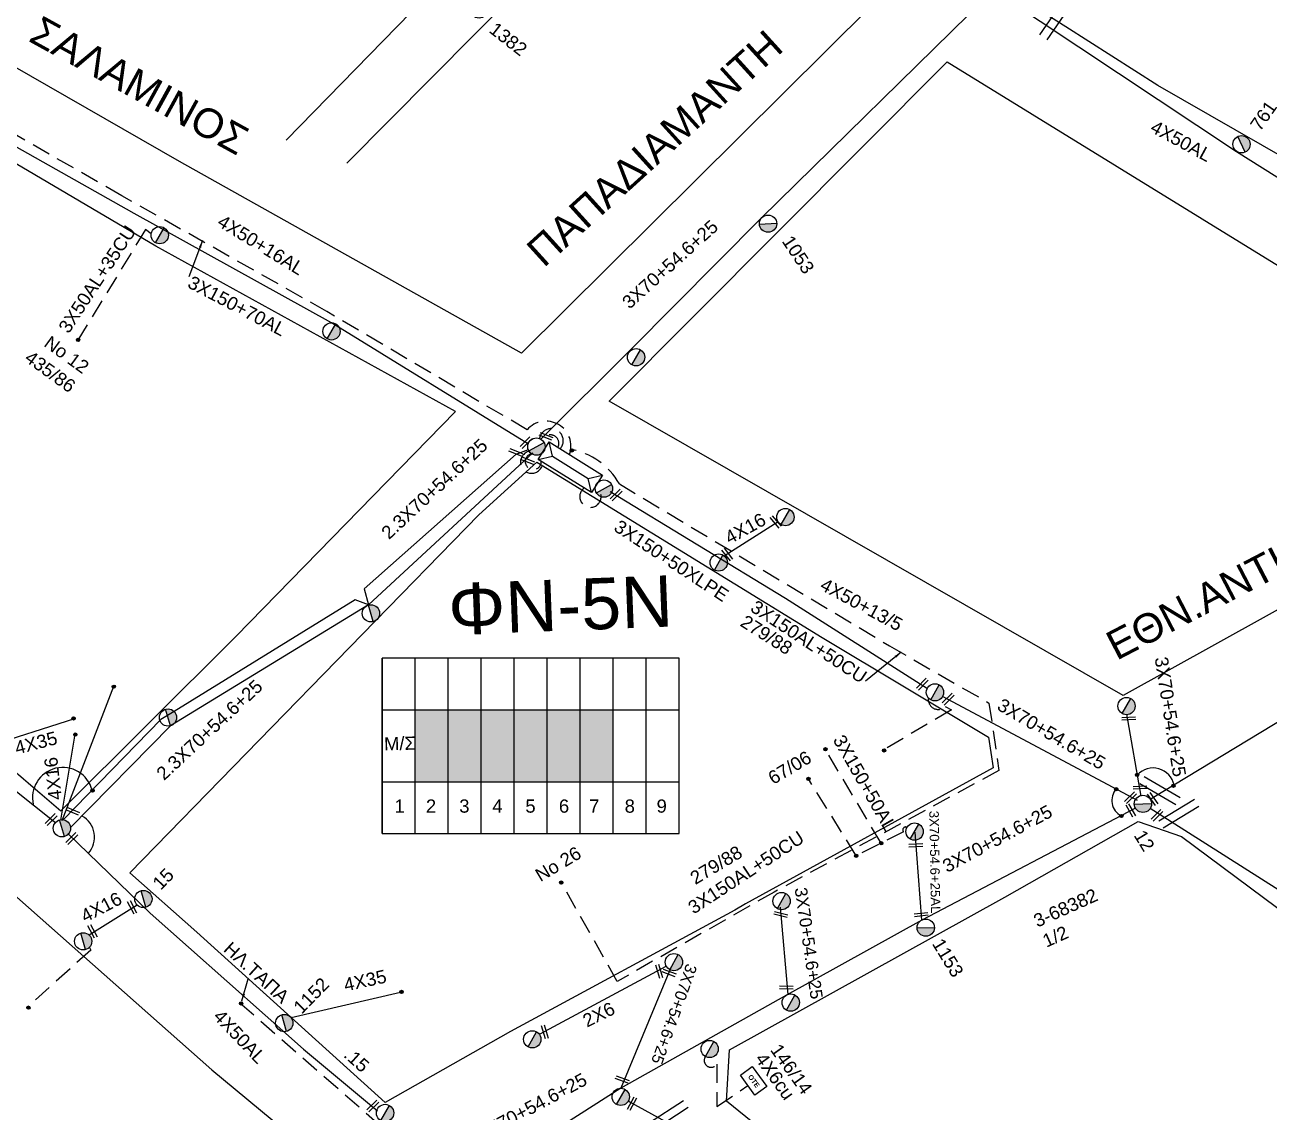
# Model space of a CAD drawing. Header units: millimetres. Extents: x 898 to 5598, y 789 to 3443.
# Drawn here: x 2067.9 to 2237.5, y 1537.7 to 1685.9 of the extents above; entities that cross this region are included whole.
import ezdxf
from ezdxf.enums import TextEntityAlignment as Align

# ---------------------------------------------------------------- set-up
doc = ezdxf.new("R2010")
doc.units = ezdxf.units.MM
doc.linetypes.add('DASHED', pattern=[19.05, 12.7, -6.35])
for name, color, linetype in [('4x50+13_5 ΕΝΑΕΡΙΑ', 7, 'SYN_LINE'), ('Pillar OTE', 7, 'Continuous'), ('Άγνωστα', 7, 'Continuous'), ('Ασφαλειοκιβώτια Χ.Τ 9 αναχωρήσεων', 7, 'Continuous'), ('Γυμνά εναέρια ΧΤ (3Φ)   4x35CU', 7, 'Continuous'), ('Γυμνά εναέρια ΧΤ (3Φ)   4x50CU', 7, 'Continuous'), ('Γυμνά εναέρια ΧΤ και ΦΟΠ (3Φ)   4x50+16AL', 7, 'Continuous'), ('Εναέρια παροχή ΧΤ 4x16', 7, 'SYN_LINE'), ('Επιγραφές - Σχήματα', 7, 'Continuous'), ('Καλώδια ΧΤ   3x150+50AL', 7, 'DASHED'), ('Καλώδια ΧΤ   3x150+70AL', 7, 'DASHED'), ('Καλώδια ΧΤ   3x150AL+50CU', 7, 'DASHED'), ('Μηχανική τομή', 7, 'Continuous'), ('Στύλος ΦΜ', 7, 'Continuous'), ('Στύλος ΦΜ @ 1', 7, 'Continuous'), ('Συνδέσεις', 7, 'Continuous'), ('Συνεστραμμένα ΧΤ   3x70+54.6+25 AL', 7, 'SYN_LINE'), ('Τομή', 7, 'Continuous'), ('Υποσταθμός εναέριος 2 στύλων', 7, 'Continuous'), ('Υποσταθμός πόλεως', 7, 'Continuous'), ('Υπόβαθρο ΔΕΗ', 7, 'Continuous'), ('Υπόγεια καλώδια Παροχών ΧΤ   .15', 7, 'DASHED'), ('Υπόγεια καλώδια Παροχών ΧΤ   4x50AL', 7, 'DASHED')]:
    doc.layers.add(name, color=color, linetype=linetype)
doc.styles.add('arial', font='arial.ttf')
doc.styles.get("Standard").update_dxf_attribs({"font": 'arial.ttf'})
doc.linetypes.add('SYN_LINE', pattern='A,0.5,-0.0001,["/\\/\\/\\/",Standard,S=0.1,R=0,X=0,Y=-0.05],-0.25', length=0.7501)
doc.dimstyles.new('ISO-25', dxfattribs={"dimtxt": 2.5, "dimasz": 2.5, "dimexe": 1.25, "dimexo": 0.625, "dimtad": 1, "dimtxsty": 'Standard', "dimcen": 2.5, "dimadec": 0, "dimazin": 0, "dimtfac": 1, "dimtmove": 0, "dimatfit": 3, "dimfxl": 1, "dimarcsym": 0})

# ---------------------------------------------------------------- blocks, each defined once
blk = doc.blocks.new('ΥΠΑΡΧΩΝ ΤΣΙΜΕΝΤΕΝΙΟΣ ΣΤΥΛΟΣ')
at = {"layer": 'Στύλος ΦΜ'}
blk.add_hatch(color=7, dxfattribs=at).paths.add_polyline_path([(-1.29, -2.28, 0.574793), (2.62, 0, 0.268822), (1.3, 2.27)])
at = {"layer": 'Στύλος ΦΜ', "color": 7}
blk.add_line((-1.29, -2.28), (1.3, 2.27), dxfattribs=at)
blk.add_circle((0, 0), 2.62, dxfattribs=at)
at = {"layer": 'Στύλος ΦΜ', "flags": 4}
for tag, p in [('ΑΡΙΘΜΟΣ', (-4.68, 8.05)), ('ΤΥΠΟΣ', (-4.91, 3.03))]:
    blk.add_attdef(tag, p, '', height=4, dxfattribs=at)
blk = doc.blocks.new('ΥΠΟΣΤΑΘΜΟΣ ΕΝΑΕΡΙΟΣ ΕΠΙ 2 ΣΤΥΛΩΝ')
at = {"layer": 'Υποσταθμός εναέριος 2 στύλων', "linetype": 'Continuous'}
for points in [[(-11.97, -2.11, 0.574793), (-8.45, -0.07, 0.268822), (-9.64, 1.98)], [(9.68, -2.15, 0.574793), (13.19, -0.1, 0.268822), (12.01, 1.95)]]:
    blk.add_hatch(color=256, dxfattribs=at).paths.add_polyline_path(points)
for p, q in [((-11.97, -2.11), (-9.64, 1.98)), ((9.68, -2.15), (12.01, 1.95))]:
    blk.add_line(p, q, dxfattribs=at)
for centre in [(-10.81, -0.07), (10.84, -0.1)]:
    blk.add_circle(centre, 2.36, dxfattribs=at)
at = {"layer": 'Υποσταθμός πόλεως', "linetype": 'Continuous', "ltscale": 40}
blk.add_lwpolyline([(-8.57, 2.82), (8.57, 2.82), (8.57, -2.82), (-8.57, -2.82)], close=True, dxfattribs=at)
for points in [[(-5.75, 0), (-8.57, 2.82)], [(-8.57, -2.82), (-5.75, 0)], [(-5.75, 0), (5.75, 0)], [(5.75, 0), (8.57, 2.82)], [(8.57, -2.82), (5.75, 0)]]:
    blk.add_lwpolyline(points, dxfattribs=at)
at = {"layer": 'Υποσταθμός εναέριος 2 στύλων', "ltscale": 40, "flags": 1}
for tag, p in [('ΜΕΤΑΣΧΗΜΑΤΙΣΜΟΣ', (14.09, 2.51)), ('ΙΣΧΥΣ', (14.07, -0.28)), ('ΑΡΙΘΜΟΣ', (14.19, -3))]:
    blk.add_attdef(tag, p, '', height=1.8, dxfattribs=at)
blk = doc.blocks.new('ΑΣΦΑΛΕΙΟΚΙΒΩΤΙΟ ΥΠΟΣΤΑΘΜΟΥ 9 ΑΝΑΧΩΡΗΣΕΩΝ')
at = {"layer": 'Ασφαλειοκιβώτια Χ.Τ 9 αναχωρήσεων', "ltscale": 40}
for p, q in [((-23.8, 40.36), (24.02, 40.36)), ((-9.72, 40.36), (-9.72, -40.64)), ((9.94, 40.36), (9.94, -40.64)), ((-23.8, 31.36), (24.02, 31.36)), ((-23.8, 22.36), (24.02, 22.36)), ((-23.8, 13.36), (24.02, 13.36)), ((-23.8, 4.36), (24.02, 4.36)), ((-23.8, -4.64), (24.02, -4.64)), ((-23.8, -13.64), (24.02, -13.64)), ((-23.8, -22.64), (24.02, -22.64)), ((-23.8, -31.64), (24.02, -31.64))]:
    blk.add_line(p, q, dxfattribs=at)
at = {"layer": 'Ασφαλειοκιβώτια Χ.Τ 9 αναχωρήσεων'}
blk.add_lwpolyline([(-23.8, -40.64), (24.02, -40.64), (24.02, 40.36), (-23.8, 40.36)], close=True, dxfattribs=at)
for s, p in [('1', (-18.13, 36.98)), ('2', (-18.13, 28.42)), ('3', (-18.13, 19.34)), ('4', (-18.13, 10.32)), ('5', (-18.13, 1.31)), ('6', (-18.13, -7.83)), ('7', (-18.13, -16.07)), ('8', (-18.13, -25.75)), ('9', (-18.13, -34.45))]:
    blk.add_text(s, height=3.6, rotation=270, dxfattribs=at).set_placement(p)
at = {"layer": 'Ασφαλειοκιβώτια Χ.Τ 9 αναχωρήσεων', "ltscale": 40}
for tag, height, p in [('ΟΝΟΜΑ', 5, (-0.16, 44.31)), ('ΚΕΙΜΕΝΟ 1', 2, (17.06, 35.59)), ('ΚΕΙΜΕΝΟ 2', 2, (17.06, 26.88)), ('ΚΕΙΜΕΝΟ 3', 2, (17.06, 17.69)), ('ΚΕΙΜΕΝΟ 4', 2, (17.06, 8.71)), ('ΚΕΙΜΕΝΟ 5', 2, (17.06, -0.13)), ('ΚΕΙΜΕΝΟ 6', 2, (17.06, -9.05)), ('ΚΕΙΜΕΝΟ 7', 2, (17.06, -18.13)), ('ΚΕΙΜΕΝΟ 8', 2, (17.06, -26.85)), ('ΚΕΙΜΕΝΟ 9', 2, (17.06, -35.99)), ('ΣΧ', 2, (-0.1, -42.64))]:
    blk.add_attdef(tag, text='', height=height, dxfattribs=at).set_placement(p, align=Align.MIDDLE_CENTER)
blk = doc.blocks.new('ΜΗΧΑΝΙΚΗ ΤΟΜΗ')
at = {"layer": 'Μηχανική τομή', "ltscale": 40}
for p, q in [((-1.89, 0.78), (1.89, 0.78)), ((1.89, 0), (-1.89, 0))]:
    blk.add_line(p, q, dxfattribs=at)
blk = doc.blocks.new('ΤΟΜΗ')
at = {"layer": 'Τομή', "ltscale": 40}
for p, q in [((-5.68, 0), (5.68, 0)), ((5.68, -2.33), (-5.68, -2.33))]:
    blk.add_line(p, q, dxfattribs=at)
blk = doc.blocks.new('_ΣΥΝΔΕΣΗ')
at = {"layer": 'Συνδέσεις', "linetype": 'SYN_LINE', "ltscale": 40}
blk.add_hatch(color=256, dxfattribs=at).paths.add_polyline_path([(0.5, -0.01, 1), (-0.5, -0.01, 1)])
at = {"layer": 'Συνδέσεις'}
blk.add_circle((0, -0.01), 0.5, dxfattribs=at)
blk = doc.blocks.new('PILLAR ΟΤΕ')
at = {"layer": 'Pillar OTE', "ltscale": 40}
blk.add_lwpolyline([(-3.31, 2.02), (3.39, 2.02), (3.39, -1.99), (-3.31, -1.99)], close=True, dxfattribs=at)
at = {"layer": 'Pillar OTE', "insert": (-1.81, 0.71), "char_height": 1.3575, "width": 109.961, "attachment_point": 1}
blk.add_mtext('{\\fArial|b1|i0|c161|p34;OTE}', dxfattribs=at)

msp = doc.modelspace()

# ---------------------------------------------------------------- hatches: boundary and pattern name
at = {"layer": 'Ασφαλειοκιβώτια Χ.Τ 9 αναχωρήσεων', "ltscale": 40}
for color, points in [(2, [(2121.1, 1582.75), (2125.6, 1582.75), (2125.6, 1592.58), (2121.1, 1592.58)]), (173, [(2125.6, 1582.75), (2130.1, 1582.75), (2130.1, 1592.58), (2125.6, 1592.58)]), (6, [(2134.6, 1592.58), (2130.1, 1592.58), (2130.1, 1582.75), (2134.6, 1582.75)]), (85, [(2134.6, 1582.75), (2139.1, 1582.75), (2139.1, 1592.58), (2134.6, 1592.58)]), (151, [(2139.1, 1582.75), (2143.6, 1582.75), (2143.6, 1592.58), (2139.1, 1592.58)]), (62, [(2143.6, 1582.75), (2148.1, 1582.75), (2148.1, 1592.58), (2143.6, 1592.58)])]:
    msp.add_hatch(color=color, dxfattribs=at).paths.add_polyline_path(points)

# ---------------------------------------------------------------- linework, layer by layer
at = {"layer": '4x50+13_5 ΕΝΑΕΡΙΑ', "color": 85, "linetype": 'Continuous', "ltscale": 0.2}
msp.add_lwpolyline([(2147.69, 1622.32), (2171.56, 1607.77), (2190.9, 1595.49)], dxfattribs=at)
at = {"layer": '4x50+13_5 ΕΝΑΕΡΙΑ', "color": 85, "linetype": 'DASHED', "ltscale": 0.2}
msp.add_arc((2192.37, 1593.96), 1.34, 170.3376, 314.5855, dxfattribs=at)
at = {"layer": '4x50+13_5 ΕΝΑΕΡΙΑ', "color": 0, "linetype": 'Continuous', "ltscale": 0.2}
for centre, radius, start, end in [((2073.09, 1580.59), 4.12, 14.1233, 193.1356), ((2221.66, 1581.72), 2.92, 12.1151, 136.8269), ((2218.45, 1580.21), 2.4, 139.2655, 241.3139), ((2074.11, 1575.21), 3.31, 318.7749, 60.3338)]:
    msp.add_arc(centre, radius, start, end, dxfattribs=at)
at = {"layer": 'Άγνωστα', "color": 173, "linetype": 'DASHED', "ltscale": 0.2}
msp.add_lwpolyline([(2085.13, 1657.45), (2084.38, 1658.06), (2075.12, 1642.94)], dxfattribs=at)
at = {"layer": 'Άγνωστα', "color": 62, "linetype": 'SYN_LINE', "ltscale": 20}
msp.add_lwpolyline([(2073, 1577.5), (2080.05, 1595.8)], dxfattribs=at)
at = {"layer": 'Άγνωστα', "color": 85, "linetype": 'DASHED', "ltscale": 0.2}
for points in [[(2193.31, 1593.01), (2194.17, 1592.57), (2184.92, 1587.06)], [(2187.66, 1575.93), (2181.22, 1572.67), (2174.7, 1583.14)]]:
    msp.add_lwpolyline(points, dxfattribs=at)
at = {"layer": 'Άγνωστα', "color": 173, "linetype": 'Continuous'}
msp.add_lwpolyline([(2292.12, 1529.35), (2272.2, 1544.44), (2249.23, 1561.33), (2221.27, 1579.12)], dxfattribs=at)
at = {"layer": 'Άγνωστα', "color": 2, "linetype": 'DASHED', "ltscale": 0.2}
msp.add_lwpolyline([(2076.71, 1560.19), (2076.92, 1559.81), (2068.15, 1551.95)], dxfattribs=at)
at = {"layer": 'Άγνωστα', "color": 85, "linetype": 'SYN_LINE', "ltscale": 20}
msp.add_lwpolyline([(2138.12, 1548.42), (2155.32, 1557.64)], dxfattribs=at)
at = {"layer": 'Άγνωστα', "color": 2, "linetype": 'SYN_LINE', "ltscale": 15}
msp.add_lwpolyline([(2104.19, 1550.64), (2119.12, 1554.07)], dxfattribs=at)
at = {"layer": 'Άγνωστα', "color": 85, "linetype": 'DASHED', "ltscale": 0.2}
msp.add_arc((2187.95, 1576.2), 0.396, 62.2029, 224.1512, dxfattribs=at)
at = {"layer": 'Γυμνά εναέρια ΧΤ (3Φ)   4x35CU', "color": 62, "linetype": 'SYN_LINE', "ltscale": 15}
msp.add_lwpolyline([(2074.71, 1591.35), (2062.43, 1587.43)], dxfattribs=at)
at = {"layer": 'Γυμνά εναέρια ΧΤ (3Φ)   4x50CU', "color": 62, "linetype": 'Continuous', "ltscale": 0.2}
for points in [[(2200.86, 1690.09), (2233.03, 1668.69), (2254.3, 1655.34), (2274.94, 1642.38), (2289.57, 1621.51)], [(2072.16, 1577.13), (2060.25, 1586.57), (2037.59, 1606.95), (2024.84, 1619.48), (2011.46, 1632.42)]]:
    msp.add_lwpolyline(points, dxfattribs=at)
at = {"layer": 'Γυμνά εναέρια ΧΤ (3Φ)   4x50CU', "color": 2}
msp.add_lwpolyline([(2073.77, 1575.72), (2085.02, 1564.85), (2105.89, 1546.3), (2115.96, 1537.9)], dxfattribs=at)
at = {"layer": 'Γυμνά εναέρια ΧΤ και ΦΟΠ (3Φ)   4x50+16AL', "color": 173}
msp.add_lwpolyline([(2136.54, 1628.77), (2109.71, 1645.33), (2082.8, 1660.23), (2055.89, 1675.4), (2045.42, 1681.36)], dxfattribs=at)
at = {"layer": 'Εναέρια παροχή ΧΤ 4x16', "color": 85, "ltscale": 20}
msp.add_lwpolyline([(2163.23, 1613.54), (2170.55, 1618.24)], dxfattribs=at)
at = {"layer": 'Εναέρια παροχή ΧΤ 4x16', "color": 62, "linetype": 'SYN_LINE', "ltscale": 15}
msp.add_lwpolyline([(2072.83, 1577.52), (2074.78, 1589.24)], dxfattribs=at)
at = {"layer": 'Εναέρια παροχή ΧΤ 4x16', "color": 2, "ltscale": 20}
msp.add_lwpolyline([(2083.24, 1565.93), (2076.7, 1561.86)], dxfattribs=at)
at = {"layer": 'Καλώδια ΧΤ   3x150+50AL', "color": 85, "linetype": 'DASHED', "ltscale": 0.2}
msp.add_lwpolyline([(2184.6, 1574.38), (2176.98, 1587.23)], dxfattribs=at)
at = {"layer": 'Καλώδια ΧΤ   3x150+50AL', "color": 6, "linetype": 'DASHED', "ltscale": 0.2}
msp.add_arc((2139.65, 1629.26), 1.64, 317.4693, 168.2574, dxfattribs=at)
at = {"layer": 'Καλώδια ΧΤ   3x150+50AL', "color": 173, "linetype": 'DASHED', "ltscale": 0.2}
msp.add_arc((2139.54, 1628.9), 1.15, 331.8815, 160.1395, dxfattribs=at)
at = {"layer": 'Καλώδια ΧΤ   3x150+50AL', "color": 62, "linetype": 'DASHED', "ltscale": 0.2}
msp.add_arc((2136.98, 1626.33), 1.52, 97.6759, 356.3541, dxfattribs=at)
at = {"layer": 'Καλώδια ΧΤ   3x150+50AL', "color": 2, "linetype": 'DASHED', "ltscale": 0.2}
msp.add_arc((2137.2, 1626.41), 1.09, 93.5671, 359.237, dxfattribs=at)
at = {"layer": 'Καλώδια ΧΤ   3x150+50AL', "color": 85, "linetype": 'DASHED', "ltscale": 0.2}
msp.add_arc((2144.99, 1621.61), 1.45, 121.772, 11.6156, dxfattribs=at)
at = {"layer": 'Καλώδια ΧΤ   3x150+70AL', "color": 151, "ltscale": 0.2}
msp.add_lwpolyline([(2136.37, 1630.76, 0.001345), (2136.36, 1630.74), (2109.06, 1646.88), (2081.14, 1662.63), (2062.61, 1673.3), (2046.78, 1682.37), (2045.45, 1682.54)], format="xyb", dxfattribs=at)
msp.add_arc((2138.93, 1628.52), 3.4, 340.143, 139.1581, dxfattribs=at)
at = {"layer": 'Καλώδια ΧΤ   3x150AL+50CU', "color": 151, "ltscale": 0.2}
msp.add_lwpolyline([(2142.3, 1628.09, -0.22201), (2148.93, 1623.37), (2185.75, 1601.28), (2199.3, 1593.49), (2200.64, 1584.28), (2170.02, 1567.72), (2148.65, 1555.54), (2141.02, 1569.03)], format="xyb", dxfattribs=at)
at = {"layer": 'Καλώδια ΧΤ   3x150AL+50CU', "color": 85, "linetype": 'DASHED', "ltscale": 0.2}
msp.add_lwpolyline([(2160.66, 1545.31, 1.012915), (2162.22, 1544.26), (2162.22, 1538.5), (2166.46, 1541.35)], format="xyb", dxfattribs=at)
at = {"layer": 'Συνεστραμμένα ΧΤ   3x70+54.6+25 AL', "color": 6, "linetype": 'SYN_LINE', "ltscale": 20}
for p, q in [((2168.27, 1659.6), (2199.08, 1689.86)), ((2150.56, 1641.71), (2168.27, 1659.6)), ((2138.29, 1629.49), (2150.56, 1641.71))]:
    msp.add_line(p, q, dxfattribs=at)
at = {"layer": 'Συνεστραμμένα ΧΤ   3x70+54.6+25 AL', "color": 62, "linetype": 'SYN_LINE', "ltscale": 20}
msp.add_line((2134.86, 1627.44), (2136.53, 1628.05), dxfattribs=at)
at = {"layer": 'Συνεστραμμένα ΧΤ   3x70+54.6+25 AL', "color": 2, "linetype": 'SYN_LINE', "ltscale": 20}
msp.add_lwpolyline([(2137.16, 1627.62), (2137.16, 1627.62, -0.462473), (2137.16, 1627.62), (2137.16, 1627.62), (2114.76, 1606.86), (2087.75, 1590.39), (2087.75, 1590.39), (2074.12, 1576.48)], format="xyb", dxfattribs=at)
at = {"layer": 'Συνεστραμμένα ΧΤ   3x70+54.6+25 AL', "color": 62, "linetype": 'SYN_LINE', "ltscale": 20}
msp.add_lwpolyline([(2134.86, 1627.44), (2134.86, 1627.44), (2114.16, 1609.05), (2114.76, 1606.86), (2112.92, 1607.58), (2088.25, 1592.36), (2086.46, 1591.23), (2073.16, 1577.55)], dxfattribs=at)
at = {"layer": 'Συνεστραμμένα ΧΤ   3x70+54.6+25 AL', "color": 1, "linetype": 'SYN_LINE', "ltscale": 20}
for points in [[(2221.28, 1580.37), (2241.29, 1592.53), (2253.08, 1599.61), (2279.61, 1614.44), (2279.61, 1614.44), (2288.84, 1619.81), (2289.2, 1620)], [(2334.4, 1424.72), (2309.73, 1433.75), (2275.77, 1447.4), (2240.05, 1477.52), (2195.45, 1512.01), (2185.72, 1519.69), (2150.15, 1539.24)]]:
    msp.add_lwpolyline(points, dxfattribs=at)
at = {"layer": 'Συνεστραμμένα ΧΤ   3x70+54.6+25 AL', "color": 85, "linetype": 'SYN_LINE', "ltscale": 20}
for points in [[(2193.02, 1594.4), (2193.02, 1594.4), (2219.51, 1580.24), (2219.25, 1580.32)], [(2219.27, 1579.14), (2190.14, 1563.91), (2171.71, 1553.69), (2149.12, 1540.99), (2121.09, 1523.11)], [(2155.92, 1557.32), (2149.12, 1540.99)]]:
    msp.add_lwpolyline(points, dxfattribs=at)
at = {"layer": 'Συνεστραμμένα ΧΤ   3x70+54.6+25 AL', "color": 1, "ltscale": 11}
msp.add_lwpolyline([(2220.04, 1580.81), (2218.1, 1591.96)], dxfattribs=at)
at = {"layer": 'Συνεστραμμένα ΧΤ   3x70+54.6+25 AL', "color": 85, "linetype": 'SYN_LINE', "ltscale": 15}
for points in [[(2190.14, 1563.91), (2189.26, 1575.89)], [(2171.93, 1553.78), (2170.91, 1565.68)]]:
    msp.add_lwpolyline(points, dxfattribs=at)
at = {"layer": 'Υπόβαθρο ΔΕΗ'}
for points in [[(2111.81, 1667.07), (2152.38, 1708.02), (2166.47, 1699.03), (2183.16, 1688.38), (2135.59, 1641.2), (2089.01, 1667.33), (2050.87, 1689.16), (2083.29, 1735.86), (2089.75, 1746.71), (2145.07, 1712.85), (2103.51, 1670.23)], [(2072.81, 1578.79), (2096.69, 1602.56), (2126.59, 1633.25), (2085.76, 1655.78), (2054.54, 1674.18), (2044.48, 1680.41), (2027.16, 1654.53), (2012.65, 1633.38), (2038.42, 1609.17), (2058.17, 1591.32), (2072.81, 1578.79)], [(2147.55, 1634.65), (2193.61, 1680.91), (2274.08, 1631.34), (2275.23, 1626.53), (2217.57, 1594.54), (2147.55, 1634.65)], [(2082.24, 1570.33), (2129.79, 1619.14), (2137.69, 1626.32), (2176.58, 1602.42), (2199.23, 1588.84), (2199.85, 1584.68), (2166.11, 1566.13), (2164.67, 1565.27), (2134.11, 1548.74), (2117.04, 1539.02), (2091.34, 1562.27), (2082.24, 1570.33)], [(1981.12, 1586.92), (2002.15, 1617.57), (2005.16, 1621.97), (2049.36, 1582.46), (2093.39, 1543.5), (2103.21, 1535.34), (2103.19, 1528.06), (2069.08, 1507.31), (2023.43, 1548.3), (1981.19, 1586.33), (1981.12, 1586.92)]]:
    msp.add_lwpolyline(points, dxfattribs=at)
at = {"layer": 'Υπόβαθρο ΔΕΗ', "color": 0}
msp.add_lwpolyline([(2278.62, 1515.36), (2242.64, 1478.44), (2242.44, 1478.25), (2207.23, 1505.75), (2174.05, 1530.67), (2163.54, 1539.2), (2163.93, 1546.2), (2201.48, 1567.02), (2219.63, 1577.35), (2225.55, 1575.29), (2264.54, 1546.27), (2291.02, 1528.11)], close=True, dxfattribs=at)
at = {"layer": 'Υπόγεια καλώδια Παροχών ΧΤ   .15', "color": 2, "ltscale": 0.2}
msp.add_lwpolyline([(2097.21, 1552.64), (2125.97, 1527.49), (2120.59, 1524.23)], dxfattribs=at)
at = {"layer": 'Υπόγεια καλώδια Παροχών ΧΤ   4x50AL', "linetype": 'Continuous', "ltscale": 0.2}
msp.add_lwpolyline([(2201.4, 1691), (2214.06, 1710.52), (2225.39, 1727.69), (2232.87, 1739.46), (2247.95, 1731.93), (2263.92, 1722.09), (2312.35, 1696.41), (2327.57, 1688.56), (2329.03, 1680.47), (2303.89, 1648), (2287.25, 1637.99), (2257.6, 1656.27), (2239.97, 1667.54), (2222.33, 1677.66), (2209.78, 1685.69), (2201.4, 1691)], dxfattribs=at)

# ---------------------------------------------------------------- block references
at = {"layer": 'Pillar OTE', "xscale": 0.5, "yscale": 0.5, "zscale": 0.5, "rotation": 306.3309311458874}
msp.add_blockref('PILLAR ΟΤΕ', (2167.21, 1542), dxfattribs=at)
at = {"layer": 'Ασφαλειοκιβώτια Χ.Τ 9 αναχωρήσεων', "xscale": 0.5, "yscale": 0.5, "zscale": 0.5, "rotation": 90}
msp.add_blockref('ΑΣΦΑΛΕΙΟΚΙΒΩΤΙΟ ΥΠΟΣΤΑΘΜΟΥ 9 ΑΝΑΧΩΡΗΣΕΩΝ', (2136.78, 1587.61), dxfattribs=at)
at = {"layer": 'Μηχανική τομή'}
for p, xscale, yscale, zscale, rotation in [((2136.35, 1628.84), 0.4999999999999997, 0.4999999999999997, 0.4999999999999997, 44.76104640309429), ((2139.01, 1630.03), 0.4999999999999994, 0.4999999999999994, 0.4999999999999994, 158.0723474601361), ((2134.88, 1627.85), 0.4999999999999994, 0.4999999999999994, 0.4999999999999994, 158.0723474601361), ((2136.5, 1626.72), 0.4999999999999994, 0.4999999999999994, 0.4999999999999994, 158.0723474601361), ((2148.63, 1621.72), 0.4999999999999997, 0.4999999999999997, 0.4999999999999997, 44.76104640309429), ((2170.39, 1618.31), 0.4999999999999994, 0.4999999999999994, 0.4999999999999994, 130.4396711429142), ((2163.78, 1613.85), 0.4999999999999994, 0.4999999999999994, 0.4999999999999994, 128.3414405114999), ((2190.36, 1595.93), 0.4999999999999997, 0.4999999999999997, 0.4999999999999997, 44.76104640309429), ((2193.88, 1593.89), 0.4999999999999997, 0.4999999999999997, 0.4999999999999997, 44.76104640309429), ((2218.33, 1591.58), 0.4999999999999996, 0.4999999999999996, 0.4999999999999996, 182.8351508566811), ((2219.88, 1582.17), 0.4999999999999996, 0.4999999999999996, 0.4999999999999996, 182.8351508566811), ((2218.71, 1580.46), 0.4999999999999997, 0.4999999999999997, 0.4999999999999997, 44.76104640309429), ((2221.76, 1580.51), 0.4999999999999994, 0.4999999999999994, 0.4999999999999994, 125.0984703009183), ((2074.51, 1578.94), 0.4999999999999994, 0.4999999999999994, 0.4999999999999994, 158.0723474601361), ((2218.78, 1578.95), 0.4999999999999994, 0.4999999999999994, 0.4999999999999994, 119.4277980645486), ((2222.33, 1578.05), 0.4999999999999997, 0.4999999999999997, 0.4999999999999997, 44.76104640309429), ((2071.65, 1577.47), 0.4999999999999997, 0.4999999999999997, 0.4999999999999997, 44.76104640309429), ((2074.46, 1574.88), 0.4999999999999997, 0.4999999999999997, 0.4999999999999997, 44.76104640309429), ((2189.32, 1574.3), 0.4999999999999996, 0.4999999999999996, 0.4999999999999996, 182.8351508566811), ((2082.7, 1565.75), 0.4999999999999997, 0.4999999999999997, 0.4999999999999997, 118.1010363753704), ((2170.99, 1564.85), 0.4999999999999996, 0.4999999999999996, 0.4999999999999996, 165.6962933874047), ((2190.04, 1564.85), 0.4999999999999996, 0.4999999999999996, 0.4999999999999996, 185.6852938006522), ((2077.31, 1562.46), 0.4999999999999997, 0.4999999999999997, 0.4999999999999997, 118.5656721398845), ((2154.53, 1556.98), 0.4999999999999996, 0.4999999999999996, 0.4999999999999996, 106.873221005662), ((2155.78, 1556.88), 0.4999999999999997, 0.4999999999999997, 0.4999999999999997, 159.9877513134886), ((2171.69, 1554.91), 0.4999999999999996, 0.4999999999999996, 0.4999999999999996, 178.413679755203), ((2138.98, 1548.72), 0.4999999999999996, 0.4999999999999996, 0.4999999999999996, 106.873221005662), ((2149.38, 1542.35), 0.4999999999999997, 0.4999999999999997, 0.4999999999999997, 159.9877513134886), ((2150.49, 1538.97), 0.4999999999999994, 0.4999999999999994, 0.4999999999999994, 241.5307616979935), ((2115.47, 1538.42), 0.4999999999999997, 0.4999999999999997, 0.4999999999999997, 44.76104640309429)]:
    msp.add_blockref('ΜΗΧΑΝΙΚΗ ΤΟΜΗ', p, dxfattribs=dict(at, xscale=xscale, yscale=yscale, zscale=zscale, rotation=rotation))
at = {"layer": 'Στύλος ΦΜ @ 1', "ltscale": 40}
ref = msp.add_blockref('ΥΠΑΡΧΩΝ ΤΣΙΜΕΝΤΕΝΙΟΣ ΣΤΥΛΟΣ', (2129.81, 1688.05), dxfattribs=dict(at, xscale=0.4499999999998181, yscale=0.4499999999998181, zscale=0.4499999999998181, rotation=321.9985741337344))
ref.add_attrib('ΤΥΠΟΣ', '1382', (2131.05, 1685.02), dxfattribs={"layer": 'Στύλος ΦΜ', "height": 1.8, "rotation": 321.9986, "flags": 4})
ref = msp.add_blockref('ΥΠΑΡΧΩΝ ΤΣΙΜΕΝΤΕΝΙΟΣ ΣΤΥΛΟΣ', (2233.71, 1669.66), dxfattribs=dict(at, xscale=0.4499999999998181, yscale=0.4499999999998181, zscale=0.4499999999998181, rotation=55.1010931371771))
ref.add_attrib('ΤΥΠΟΣ', '761', (2236.24, 1671.32), dxfattribs={"layer": 'Στύλος ΦΜ', "height": 1.8, "rotation": 55.1011, "flags": 4})
ref = msp.add_blockref('ΥΠΑΡΧΩΝ ΤΣΙΜΕΝΤΕΝΙΟΣ ΣΤΥΛΟΣ', (2169.2, 1658.84), dxfattribs=dict(at, xscale=0.449999999999818, yscale=0.449999999999818, zscale=0.449999999999818, rotation=303.7627881686455))
ref.add_attrib('ΤΥΠΟΣ', '1053', (2171.01, 1656.45), dxfattribs={"layer": 'Στύλος ΦΜ', "height": 1.8, "rotation": 303.7628, "flags": 4})
at = {"layer": 'Στύλος ΦΜ @ 1', "ltscale": 40, "xscale": 0.4499999999998181, "yscale": 0.4499999999998181, "zscale": 0.4499999999998181}
for p in [(2086.3, 1657.27), (2109.71, 1644.16), (2151.22, 1640.63), (2171.56, 1618.84), (2162.47, 1612.65), (2191.94, 1594.95), (2218.04, 1593.08), (2189.16, 1575.97), (2171.04, 1566.49), (2156.37, 1558.17), (2172.28, 1552.66), (2137.07, 1547.65), (2161.24, 1546.33), (2149.12, 1539.81), (2117.01, 1537.61)]:
    msp.add_blockref('ΥΠΑΡΧΩΝ ΤΣΙΜΕΝΤΕΝΙΟΣ ΣΤΥΛΟΣ', p, dxfattribs=at)
at = {"layer": 'Στύλος ΦΜ @ 1', "ltscale": 40, "xscale": 0.449999999999818, "yscale": 0.449999999999818, "zscale": 0.449999999999818, "rotation": 45.56165238900967}
for p in [(2115.08, 1605.72), (2087.43, 1591.52), (2072.98, 1576.42), (2075.87, 1561.01)]:
    msp.add_blockref('ΥΠΑΡΧΩΝ ΤΣΙΜΕΝΤΕΝΙΟΣ ΣΤΥΛΟΣ', p, dxfattribs=at)
at = {"layer": 'Στύλος ΦΜ @ 1', "ltscale": 40}
ref = msp.add_blockref('ΥΠΑΡΧΩΝ ΤΣΙΜΕΝΤΕΝΙΟΣ ΣΤΥΛΟΣ', (2220.28, 1579.75), dxfattribs=dict(at, xscale=0.4499999999998181, yscale=0.4499999999998181, zscale=0.4499999999998181, rotation=301.4644343786287))
ref.add_attrib('ΤΥΠΟΣ', '12', (2218.97, 1575.46), dxfattribs={"layer": 'Στύλος ΦΜ', "height": 1.8, "rotation": 301.4644, "flags": 4})
ref = msp.add_blockref('ΥΠΑΡΧΩΝ ΤΣΙΜΕΝΤΕΝΙΟΣ ΣΤΥΛΟΣ', (2084.07, 1566.78), dxfattribs=dict(at, xscale=0.449999999999818, yscale=0.449999999999818, zscale=0.449999999999818, rotation=45.56165238900967))
ref.add_attrib('ΤΥΠΟΣ', '15', (2086.43, 1567.9), dxfattribs={"layer": 'Στύλος ΦΜ', "height": 1.8, "rotation": 45.5617, "flags": 4})
ref = msp.add_blockref('ΥΠΑΡΧΩΝ ΤΣΙΜΕΝΤΕΝΙΟΣ ΣΤΥΛΟΣ', (2190.69, 1562.87), dxfattribs=dict(at, xscale=0.4499999999998181, yscale=0.4499999999998181, zscale=0.4499999999998181, rotation=301.4644343786287))
ref.add_attrib('ΤΥΠΟΣ', '1153', (2191.48, 1560.69), dxfattribs={"layer": 'Στύλος ΦΜ', "height": 1.8, "rotation": 301.4644, "flags": 4})
ref = msp.add_blockref('ΥΠΑΡΧΩΝ ΤΣΙΜΕΝΤΕΝΙΟΣ ΣΤΥΛΟΣ', (2103.27, 1549.87), dxfattribs=dict(at, xscale=0.449999999999818, yscale=0.449999999999818, zscale=0.449999999999818, rotation=45.56165238900967))
ref.add_attrib('ΤΥΠΟΣ', '1152', (2105.63, 1550.99), dxfattribs={"layer": 'Στύλος ΦΜ', "height": 1.8, "rotation": 45.5617, "flags": 4})
at = {"layer": 'Συνδέσεις', "xscale": 0.4499999999999886, "yscale": 0.4499999999999886, "zscale": 0.4499999999999886}
for p in [(2075.18, 1643), (2142.45, 1627.93), (2080.03, 1595.73), (2074.57, 1591.4), (2074.8, 1589.19), (2177.02, 1587.19), (2185, 1587.03), (2219.49, 1583.69), (2174.7, 1583.15), (2216.65, 1581.74), (2224.44, 1582.22), (2077.15, 1581.56), (2217.35, 1578.1), (2184.61, 1574.38), (2181.22, 1572.67), (2141.02, 1569.03), (2119.26, 1554.12), (2068.41, 1551.97), (2097.38, 1552.54)]:
    msp.add_blockref('_ΣΥΝΔΕΣΗ', p, dxfattribs=at)
at = {"layer": 'Τομή', "xscale": 0.5, "yscale": 0.5, "zscale": 0.5}
for p, rotation in [((2207.83, 1686.91), 55.35070922946222), ((2222.3, 1581.05), 149.4636846594008), ((2224.86, 1578.92), 31.37833885175212), ((2155.93, 1536.79), 213.1155337925315)]:
    msp.add_blockref('ΤΟΜΗ', p, dxfattribs=dict(at, rotation=rotation))
at = {"layer": 'Υποσταθμός εναέριος 2 στύλων', "xscale": 0.4999999999999999, "yscale": 0.4999999999999999, "zscale": 0.4999999999999999, "rotation": 328.245057343907}
msp.add_blockref('ΥΠΟΣΤΑΘΜΟΣ ΕΝΑΕΡΙΟΣ ΕΠΙ 2 ΣΤΥΛΩΝ', (2142.25, 1625.63), dxfattribs=at)

# ---------------------------------------------------------------- texts
at = {"ltscale": 40, "width": 94.4586, "attachment_point": 1, "style": 'arial'}
for s, insert, char_height, rotation in [('ΣAΛAMINOΣ', (2070.18, 1687.31), 4, 331.2004), ('ΠAΠAΔIAMANTH', (2135.94, 1655.71), 4, 42.1899), ('EΘN.ANTIΣTAΣEΩΣ', (2214.83, 1602.78), 4, 27.4911), ('ΦN-5N', (2125.47, 1609.76), 7, 2.1857)]:
    msp.add_mtext(s, dxfattribs=dict(at, insert=insert, char_height=char_height, rotation=rotation))
at = {"layer": 'Άγνωστα', "ltscale": 40, "attachment_point": 1, "style": 'arial'}
for s, insert, char_height, width, rotation in [('3X50AL+35CU', (2072.39, 1644.74), 1.8, 31.6072, 56.5873), ('3X70+54.6+25', (2149.12, 1648.44), 1.8, 31.6072, 42.1436), ('Nο 12', (2071.44, 1643.68), 1.8, 7.1535, 324.0171), ('435/86', (2068.81, 1641.67), 1.8, 7.1535, 324.0171), ('2.3X70+54.6+25', (2116.31, 1617.01), 1.8, 31.6072, 42.9776), ('3X150+50XLPE', (2149.03, 1618.59), 1.8, 31.6072, 326.6337), ('4X50+13/5', (2176.98, 1610.63), 1.8, 31.6072, 331.6266), ('279/88', (2166.22, 1605.62), 1.8, 7.1535, 327.6342), ('3X70+54.6+25', (2223.65, 1599.91), 1.8, 31.6072, 278.8334), ('2.3X70+54.6+25', (2085.66, 1584.17), 1.8, 31.6072, 42.9776), ('3X70+54.6+25', (2201.17, 1594.24), 1.8, 31.6072, 329.566), ('4X35', (2066.37, 1588.2), 1.8, 31.6072, 14.6178), ('Μ/Σ', (2116.84, 1588.82), 1.8, 7.1535, 1.6421), ('67/06', (2168.98, 1583.86), 1.8, 7.1535, 30.8668), ('3X70+54.6+25', (2192.74, 1571.9), 1.8, 31.6072, 28.2461), ('Nο 26', (2137.25, 1570.61), 1.8, 7.1535, 30.8668), ('279/88', (2158.36, 1570.22), 1.8, 7.1535, 30.8668), ('3X70+54.6+25', (2174.47, 1568.47), 1.6752, 29.4161, 278.2974), ('3-68382 1/2', (2205.15, 1564.51), 1.8, 7.1535, 24.1671), ('4X35', (2111.22, 1555.92), 1.8, 31.6072, 12.4071), ('3X70+54.6+25', (2159.57, 1557.56), 1.5624, 27.4343, 250.1814), ('2X6', (2143.72, 1550.85), 1.8, 31.6072, 26.2601), ('146/14', (2170.88, 1547.25), 1.8, 31.6072, 305.5406), ('4X6cu', (2168.81, 1546.04), 1.8, 31.6072, 305.5406), ('3X70+54.6+25', (2129.33, 1535.36), 1.8, 31.6072, 28.2461)]:
    msp.add_mtext(s, dxfattribs=dict(at, insert=insert, char_height=char_height, width=width, rotation=rotation))
at = {"layer": 'Γυμνά εναέρια ΧΤ και ΦΟΠ (3Φ)   4x50+16AL', "ltscale": 40, "insert": (2094.94, 1660.17), "char_height": 1.8, "width": 31.6072, "attachment_point": 1, "rotation": 328.4977, "style": 'arial'}
msp.add_mtext('4X50+16AL', dxfattribs=at)
at = {"layer": 'Εναέρια παροχή ΧΤ 4x16', "ltscale": 20, "char_height": 1.8, "width": 31.6072, "attachment_point": 1, "style": 'arial'}
for insert, rotation in [((2163.08, 1616.67), 28.8758), ((2071.19, 1580.17), 96.4247), ((2075.31, 1565.11), 27.6101)]:
    msp.add_mtext('4X16', dxfattribs=dict(at, insert=insert, rotation=rotation))
at = {"layer": 'Καλώδια ΧΤ   3x150+50AL', "ltscale": 0.2, "insert": (2179.54, 1589.38), "char_height": 1.8, "width": 31.6072, "attachment_point": 1, "rotation": 299.777, "style": 'arial'}
msp.add_mtext('3X150+50AL', dxfattribs=at)
at = {"layer": 'Καλώδια ΧΤ   3x150+70AL', "ltscale": 0.2, "insert": (2090.79, 1651.83), "char_height": 1.8, "width": 31.6072, "attachment_point": 1, "rotation": 332.2561, "style": 'arial'}
msp.add_mtext('3X150+70AL', dxfattribs=at)
at = {"layer": 'Καλώδια ΧΤ   3x150AL+50CU', "ltscale": 0.2, "char_height": 1.8, "width": 31.6072, "attachment_point": 1, "style": 'arial'}
for insert, rotation in [((2167.63, 1607.63), 326.6337), ((2158.07, 1566.15), 33.3214)]:
    msp.add_mtext('3X150AL+50CU', dxfattribs=dict(at, insert=insert, rotation=rotation))
at = {"layer": 'Συνεστραμμένα ΧΤ   3x70+54.6+25 AL', "ltscale": 20, "insert": (2192.45, 1578.82), "char_height": 1.2874, "width": 22.6054, "attachment_point": 1, "rotation": 270.9491, "style": 'arial'}
msp.add_mtext('3X70+54.6+25AL', dxfattribs=at)
at = {"layer": 'Υπόγεια καλώδια Παροχών ΧΤ   .15', "ltscale": 40, "insert": (2112.44, 1546.68), "char_height": 1.8, "width": 31.6072, "attachment_point": 1, "rotation": 318.081, "style": 'arial'}
msp.add_mtext('.15', dxfattribs=at)
at = {"layer": 'Υπόγεια καλώδια Παροχών ΧΤ   4x50AL', "ltscale": 0.2, "char_height": 1.8, "width": 31.6072, "attachment_point": 1, "style": 'arial'}
for s, insert, rotation in [('4X50AL', (2221.99, 1673.03), 331.6266), ('ΗΛ.ΤΑΠΑ', (2096.08, 1561.1), 317.487), ('4X50AL', (2094.78, 1551.89), 313.5067)]:
    msp.add_mtext(s, dxfattribs=dict(at, insert=insert, rotation=rotation))

# ---------------------------------------------------------------- leaders
at = {"layer": 'Επιγραφές - Σχήματα', "ltscale": 40}
for points in [[(2092.15, 1656.54), (2090.26, 1651.59)], [(2187.34, 1600.43), (2182.47, 1596.46)], [(2097.49, 1552.89), (2098.36, 1555.9)]]:
    msp.add_leader(points, dimstyle='ISO-25', override={"dimasz": 1, "dimtad": 0}, dxfattribs=at)

doc.saveas('drawing.dxf')
